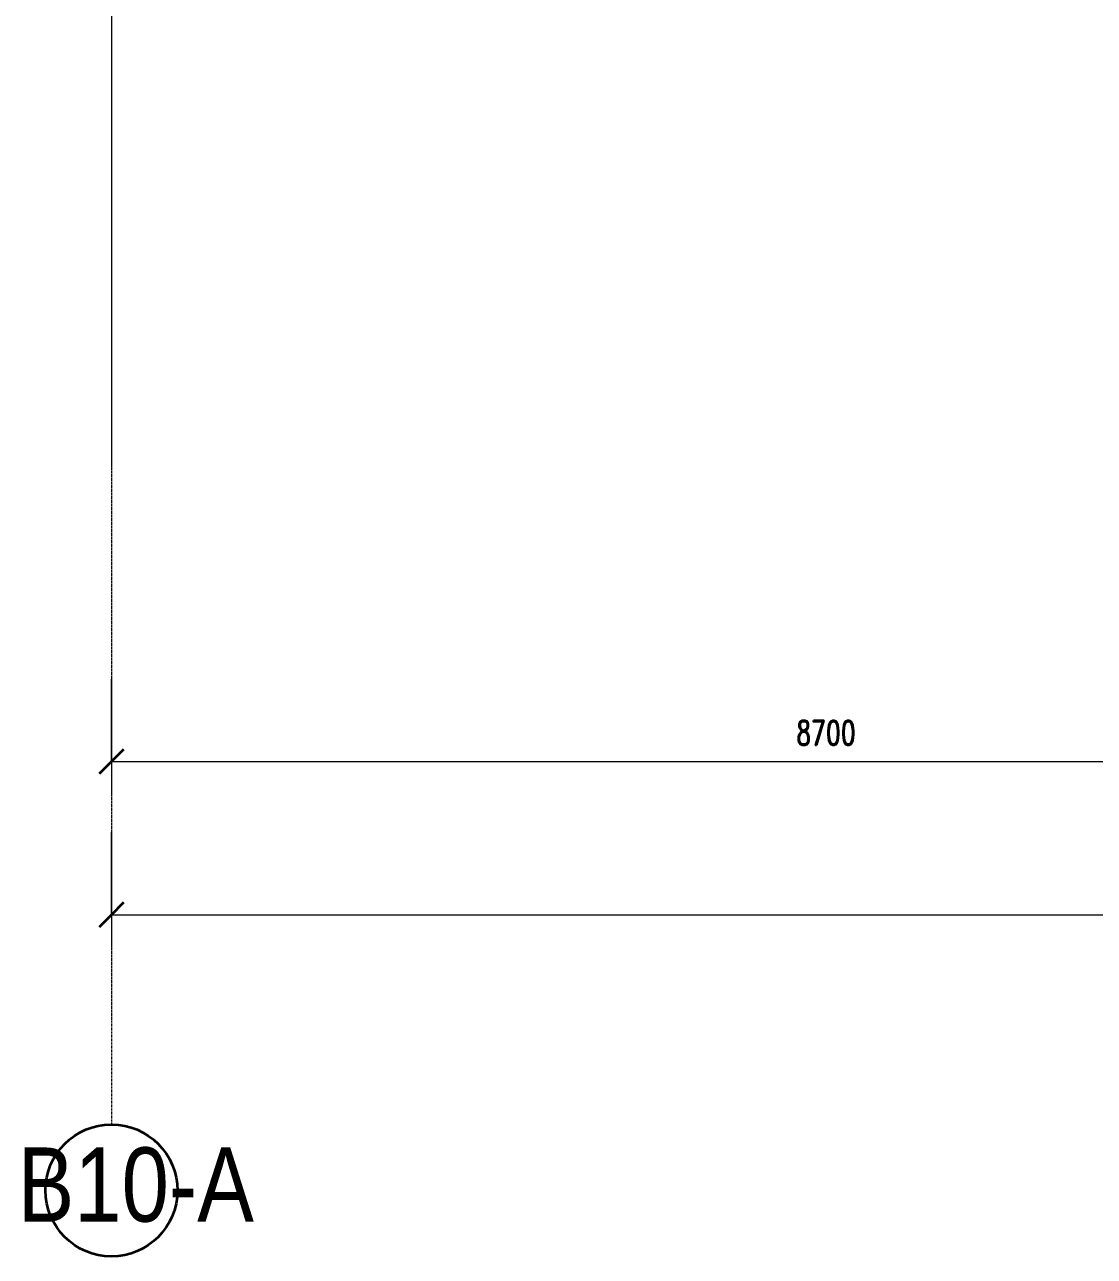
# Model space of a CAD drawing. Header units: millimetres. Extents: x 168964 to 234689, y -27981 to 8299.
# Drawn here: x 190555 to 197041, y -27981 to -20511 of the extents above; entities that cross this region are included whole.
import ezdxf

# ---------------------------------------------------------------- set-up
doc = ezdxf.new("R2010")
doc.units = ezdxf.units.MM
doc.linetypes.add('轴网线', pattern=[22.24, 12.7, -3.18, 3.18, -3.18])
for name, color, linetype, lineweight in [('A-____-____-DIMS', 7, 'Continuous', 5), ('A-____-____-DIMS-100', 7, 'Continuous', 5), ('S-GRID-____-IDEN', 7, 'Continuous', 5), ('S-GRID-____-OTLN', 7, 'Continuous', 5)]:
    doc.layers.add(name, color=color, linetype=linetype, lineweight=lineweight)
doc.styles.add('RomanD', font='romand__.ttf', dxfattribs={"width": 0.7, "height": 150})
doc.styles.add('TJ_FangSong_Narrow_3', font='', dxfattribs={"height": 450})
doc.styles.get('TJ_FangSong_Narrow_3').set_extended_font_data('TJ_FangSong_Narrow')
doc.dimstyles.new('对角线_-_1_5mm_RomanD_1_20_1', dxfattribs={"dimscale": 304.8, "dimtxt": 150.53621, "dimasz": 0.492126, "dimexe": 0.656168, "dimexo": 0.0625, "dimgap": 0.164042, "dimtad": 1, "dimdec": 0, "dimzin": 0, "dimdsep": 46, "dimtxsty": 'RomanD', "dimblk1": 'OBLIQUE', "dimblk2": 'OBLIQUE', "dimsah": 1, "dimcen": 0.09, "dimazin": 0, "dimtfac": 1, "dimtdec": 4, "dimtix": 1, "dimtmove": 0, "dimatfit": 3, "dimfxl": 1.64042, "dimfxlon": 1, "dimtvp": 1, "dimtolj": 1, "dimtzin": 0, "dimarcsym": 2})

# ---------------------------------------------------------------- blocks, each defined once
blk = doc.blocks.new('DIMBLOCK12-ELV_3F')
at = {"layer": 'A-____-____-DIMS-100', "color": 250, "true_color": 0x444444, "transparency": 16777216}
for p, q in [((156600, -24480.2), (156600, -25180.2)), ((156600, -24980.2), (156600, -24480.2)), ((165300, -24480.2), (165300, -25180.2)), ((165300, -24980.2), (165300, -24480.2)), ((156600, -24980.2), (165300, -24980.2))]:
    blk.add_line(p, q, dxfattribs=at)
at = {"layer": 'A-____-____-DIMS-100', "color": 250, "lineweight": 35, "true_color": 0x444444, "transparency": 16777216}
for p, q in [((156600, -24980.2), (156675, -24905.2)), ((165300, -24980.2), (165375, -24905.2)), ((156600, -24980.2), (156525, -25055.2)), ((165300, -24980.2), (165225, -25055.2))]:
    blk.add_line(p, q, dxfattribs=at)
at = {"layer": 'A-____-____-DIMS-100', "color": 0, "transparency": 16777216, "insert": (160753.2, -24731), "char_height": 150, "width": 472.452, "attachment_point": 1, "line_spacing_factor": 1.146391, "style": 'RomanD'}
blk.add_mtext('8700', dxfattribs=at)
blk = doc.blocks.new('_Oblique')
at = {"color": 0, "linetype": 'ByBlock', "lineweight": -2}
blk.add_line((-0.5, -0.5), (0.5, 0.5), dxfattribs=at)
blk = doc.blocks.new('DIMBLOCK16-ELV_3F')
at = {"layer": 'A-____-____-DIMS-100', "color": 250, "true_color": 0x444444, "transparency": 16777216}
for p, q in [((191400, -23050), (191400, -26108.9)), ((191400, -25908.9), (191400, -23050)), ((156600, -25408.9), (156600, -26108.9)), ((156600, -25908.9), (156600, -25408.9)), ((156600, -25908.9), (191400, -25908.9))]:
    blk.add_line(p, q, dxfattribs=at)
at = {"layer": 'A-____-____-DIMS-100', "color": 250, "lineweight": 35, "true_color": 0x444444, "transparency": 16777216}
for p, q in [((156600, -25908.9), (156675, -25833.9)), ((191400, -25908.9), (191475, -25833.9)), ((156600, -25908.9), (156525, -25983.9)), ((191400, -25908.9), (191325, -25983.9))]:
    blk.add_line(p, q, dxfattribs=at)
at = {"layer": 'A-____-____-DIMS-100', "color": 0, "transparency": 16777216, "insert": (173753.9, -25659.7), "char_height": 150, "width": 590.565, "attachment_point": 1, "line_spacing_factor": 1.146391, "style": 'RomanD'}
blk.add_mtext('34800', dxfattribs=at)
blk = doc.blocks.new('轴网 - R4_0-512320-ELV_3F')
at = {"layer": 'S-GRID-____-IDEN', "color": 160, "lineweight": 35, "true_color": 0x4444ff}
blk.add_circle((0, 0), 4, dxfattribs=at)
blk = doc.blocks.new('YXQH_AR_B9-20_rvt-2-ELV_3F')
at = {"layer": 'S-GRID-____-OTLN', "color": 160, "linetype": '轴网线', "true_color": 0x4444ff}
blk.add_line((156600, 7499.5), (156600, -27181.2), dxfattribs=at)
at = {"color": 250, "lineweight": 5, "true_color": 0x444444, "xscale": 99.99999999999993, "yscale": 99.99999999999993, "zscale": 99.99999999999993, "rotation": 180}
blk.add_blockref('轴网 - R4_0-512320-ELV_3F', (156600, -27581.2), dxfattribs=at)
at = {"layer": 'S-GRID-____-IDEN', "color": 250, "true_color": 0x444444, "insert": (156031.7, -27320.7), "char_height": 450, "width": 1370.886, "attachment_point": 1, "style": 'TJ_FangSong_Narrow_3'}
blk.add_mtext('B10-A', dxfattribs=at)
at = {"layer": 'A-____-____-DIMS', "color": 250, "true_color": 0x444444}
for base, p1, p2, override, picture, middle in [((191400, -25908.9), (156600, -25408.9), (191400, -23050), {"dimpost": '<>', "dimfxl": 34879.857793}, 'DIMBLOCK16-ELV_3F', (174000, -25783.9)), ((165300, -24980.2), (156600, -24480.2), (165300, -24480.2), {"dimpost": '<>', "dimfxl": 8700}, 'DIMBLOCK12-ELV_3F', (160950, -24855.2))]:
    dim = blk.add_linear_dim(base=base, p1=p1, p2=p2, dimstyle='对角线_-_1_5mm_RomanD_1_20_1', override=override, dxfattribs=at)
    dim.commit()
    dim.dimension.update_dxf_attribs({"geometry": picture, "text_midpoint": middle})

msp = doc.modelspace()

# ---------------------------------------------------------------- block references
at = {"lineweight": 5}
msp.add_blockref('YXQH_AR_B9-20_rvt-2-ELV_3F', (34480.9, 0), dxfattribs=at)

doc.saveas('drawing.dxf')
